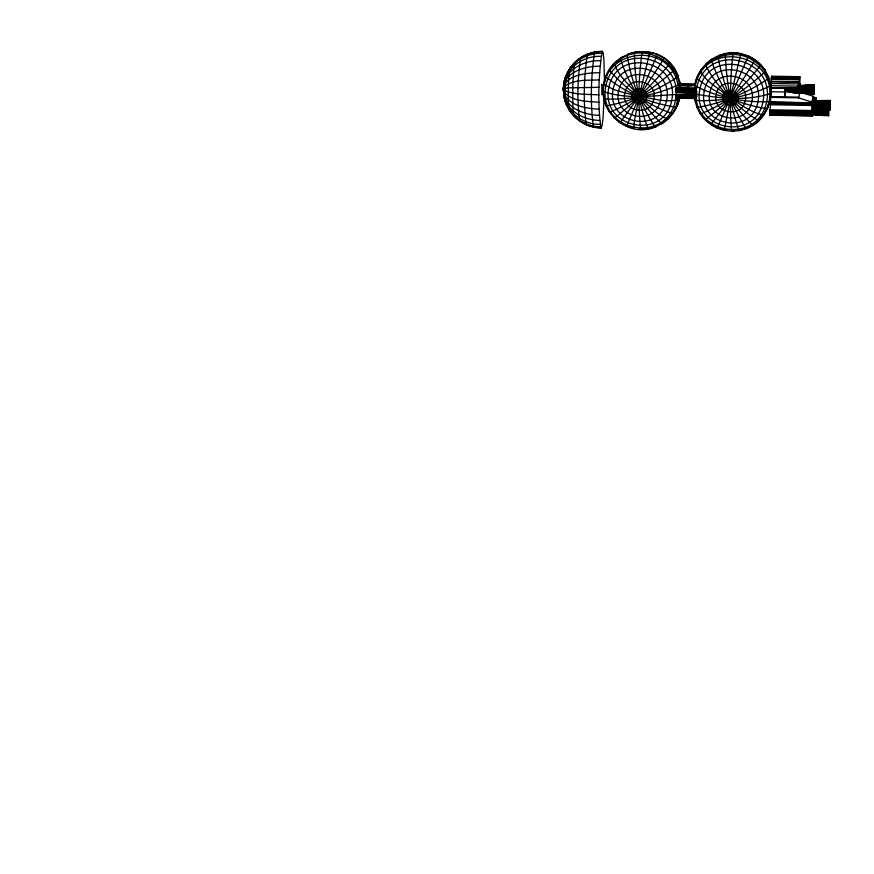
<?xml version="1.0" encoding="UTF-8"?>
<svg xmlns="http://www.w3.org/2000/svg" width="874" height="874" viewBox="0 0 874 874"><rect width="100%" height="100%" fill="white"/><g stroke="black" fill="none" stroke-linecap="round" stroke-linejoin="round"><path stroke-width="1.31" d="M604.284 94.512L603.027 118.394L602.011 125.998L600.951 128.107C597.565 102.968 598.406 76.672 602.088 51.544L603.093 52.549L603.901 59.192L604.469 82.123M812.667 113.664L812.459 115.903L769.95 115.248L771.622 76.202L799.743 76.683L799.852 85.455L799.754 83.5L798.978 88.525L770.781 88.034M785.256 90.907C793.483 89.476 782.864 93.769 785.223 87.924M790.293 90.481L790.347 88.066M792.478 91.464L792.489 89.782M794.269 90.809L794.324 87.946M798.978 88.525L799.743 76.683M799.776 91.082L799.939 86.133M807.401 93.157L807.39 92.24L804.856 92.196L804.965 86.919L809.969 86.887L810.023 85.849L814.186 85.925L814.371 84.778L814.12 94.239L814.186 85.925M809.87 90.23L809.837 91.519L813.989 91.584M824.433 107.699L812.481 107.491L812.252 113.074L769.765 112.331M812.307 111.588L812.263 114.221M812.744 109.916L812.645 106.508L812.47 107.546M815.18 106.879L815.213 105.699M828.486 109.37C828.202 129.396 829.459 96.206 828.486 109.37L815.497 109.272L815.42 112.604L824.248 112.844M815.442 111.49L815.431 113.554L821.779 113.664L821.789 114.581L824.28 114.625L824.411 115.302M815.584 104.301L815.628 103.132M815.682 106.366C814.929 107.218 823.395 105.688 824.641 106.519M812.449 99.975L815.835 99.549L815.77 101.603M816.076 99.319L812.744 99.265L812.907 97.822L816.294 97.954L816.076 106.333L816.25 98.511L815.955 105.022M816.054 102.903L816.032 104.039M816.939 106.89L817.048 102.575L825.832 102.837M821.768 112.801L821.779 111.643L815.431 111.522M827.875 109.884L829.939 109.916L830.191 100.488L825.996 100.499L825.93 101.067L823.461 101.023L823.406 101.832L817.103 101.723L817.059 102.684M784.874 88.296L784.59 96.872L785.912 90.131M798.683 97.757L798.694 97.112L770.486 96.632M803.698 93.245L813.268 96.304L811.848 103.547L815.245 103.635C817.452 99.505 810.46 99.56 811.902 103.569M824.63 106.89L812.591 106.541L812.645 102.793L770.202 102.061M813.268 96.304L813.257 97.003L814.24 96.992L814.306 98.456M788.261 89.585L788.272 88.864L814.033 89.17M788.326 87.52L788.337 91.814L788.501 90.612M814.12 86.854L809.958 86.777L809.936 88.077L791.265 88.023L791.221 89.76L791.243 91.901L792.51 91.923L792.576 92.677L814.022 93.442M792.478 89.814L792.521 87.979M809.837 90.339L809.87 89.104M813.585 100.128C813.344 98.336 813.41 103.361 815.759 100.881M811.859 104.662L815.213 104.716L815.18 105.83L811.837 105.776M815.617 104.181L815.551 106.377M815.846 107.218L815.77 105.317L815.77 107.076M815.901 103.842L815.945 102.728M821.768 111.675L821.888 108.256L829.841 108.321M823.264 104.793L823.232 107.087L812.536 106.89M824.269 110.517L824.237 112.932L828.41 113.008M825.701 106.049L825.722 104.814M770.169 102.149L812.623 102.881L812.285 110.539L769.797 109.796M815.234 104.76L815.245 103.635M815.868 99.592L815.77 100.586L813.476 100.543M815.868 100.739L815.803 101.766L815.518 100.761M824.313 109.305L824.302 110.561L811.64 110.343M825.744 104.858L825.766 103.613L829.907 103.678M789.397 88.121L789.353 90.383L796.411 90.852L796.411 91.792L809.87 92.152L809.87 91.257L796.4 90.929L796.411 89.924L785.169 89.377M791.254 88.897L791.276 88.088M792.5 88.897L792.532 88.045M796.465 87.913L796.4 89.956L814 90.415M807.489 86.854L807.379 92.371L809.848 92.415L809.87 93.365M809.892 89.148L809.903 87.892M770.387 110.353L769.95 115.248M771.076 89.268L770.977 97.025M824.368 108.19L824.335 109.49L811.673 109.272M815.267 103.842L815.497 101.395L815.562 102.007M815.497 109.337L815.54 108.256M815.551 108.365L815.529 106.169M816.021 103.962L815.988 105.099M789.441 87.531L789.408 88.187L788.293 88.165M679.841 89.312C679.601 60.94 643.745 42.859 620.551 59.017C627.925 83.085 643.351 106.519 661.804 123.66C670.675 118.372 676.935 109.283 679.24 99.243C666.523 103.482 652.124 98.03 639.145 96.38C627.368 93.168 614.291 91.53 604.218 84.21L604.021 83.052C610.096 46.114 665.332 39.734 677.918 75.667L674.258 68.423M825.875 101.581L825.788 103.798L817.015 103.645L825.766 103.667M815.945 102.848L815.966 102.608M821.888 108.365L821.942 107.36L828.596 107.327M823.352 102.684L823.406 101.679L825.875 101.723L825.93 100.892L830.071 100.969M812.416 108.387L824.379 108.518L824.608 106.082M718.111 57.116C722.667 82.058 732.379 107.305 746.112 128.609C774.233 119.159 779.641 77.109 754.229 61.256C732.062 44.694 696.054 60.404 694.36 88.318M804.965 87.029L805.02 86.067M807.5 86.963L807.609 85.302L810.264 85.139M688.002 86.013L688.362 84.363M741.032 54.822L741.141 53.631C733.625 52.189 725.802 52.844 718.679 55.685L726.436 53.38M821.997 106.694L821.942 107.502L815.595 107.393M824.422 107.404L824.597 106.278M825.875 102.018L825.93 101.428M812.591 113.948L812.47 114.92L812.328 114.297M815.595 107.546L815.661 106.77M815.945 104.814L815.966 103.689M815.704 113.806L815.497 114.614M815.65 114.581L815.715 113.948M810.034 86.297L810.089 85.171M674.444 69.013L669.724 63.146L663.989 57.924M807.784 85.281L807.554 86.111L797.94 85.958M807.609 93.474L807.674 92.819M805.02 86.22L805.205 85.018L814.251 85.237M799.95 86.286L800.005 85.532M794.542 91.999C797.012 94.884 806.112 92.109 810.089 93.518M789.484 91.792L789.572 91.169M790.522 91.333L790.435 91.999M638.774 128.981L648.759 128.675L655.981 126.632C628.919 139.348 596.92 111.555 604.021 83.052M678.344 97.68L675.864 107.098L672.314 113.522C648.563 105.601 626.265 89.738 609.954 70.794L609.866 69.385L614.695 63.671L620.551 59.017M694.819 88.198C702.314 37.932 779.204 52.069 769.076 101.679C744.047 102.695 717.314 97.342 695.081 85.761L694.775 84.603M602.612 51.315C589.699 51.26 576.381 57.717 569.739 68.926C568.646 75.164 568.581 81.533 568.362 87.848C568.351 95.168 568.002 102.575 569.16 109.84C575.726 120.863 588.169 127.768 600.951 128.107M627.237 55.597C631.039 80.572 640.981 106.147 655.249 127.003L662.656 123.223M725.365 55.062C726.305 80.484 730.675 106.584 739 130.619L746.112 128.609L753.443 124.818M829.939 109.916L830.191 100.488M821.997 106.879L822.117 106.235L828.716 106.235M821.997 114.876L828.476 115.412M815.977 102.422L816.043 103.001M825.996 100.499L817.277 100.663L817.168 101.275L830.016 101.646M564.112 85.007L563.457 89.05L563.927 96.315L565.849 103.34L569.455 110.485L570.077 109.337M807.609 93.3L807.489 93.922L814.065 93.988M805.085 93.256L814.175 94.163M805.085 85.619L800.005 85.718M794.379 92.906L794.488 92.36M790.478 91.759L788.424 91.541M796.52 92.95L791.32 92.262M791.32 92.469L789.528 91.562M564.156 85.477C561.239 101.275 571.257 117.597 585.744 124.032M748.188 55.881C755.092 59.082 761.188 64.064 765.22 70.543C756.469 57.575 741.305 50.67 725.923 53.631M634.458 53.532C634.666 78.9 639.102 105.328 648.158 129.013L648.759 128.675M732.893 54.45C730.194 79.829 729.44 105.787 731.625 131.198L739 130.619L746.746 128.227M564.069 86.57C560.125 107.043 580.434 124.764 600.023 124.37M813.399 100.062L813.683 98.97L812.645 98.948M601.836 94.796L601.825 84.243L602.088 85.313M770.256 97.342L798.486 97.833L799.754 93.354M641.975 52.932C638.588 78.147 637.769 104.345 640.795 129.603L641.276 129.276M740.409 55.313L732.128 90.525L724.262 130.357L731.625 131.198L734.488 130.674M604.786 81.577L607.026 74.465M677.743 102.367L678.847 98.882M661.804 123.66C670.598 117.487 677.426 108.289 679.874 97.735M695.387 83.128C698.118 70.575 707.394 60.011 719.346 55.401M770.507 94.774L770.955 93.365C747.762 101.187 720.056 98.642 696.075 94.086C665.485 92.961 633.213 101.777 603.431 91.508L603.224 90.481M769.076 101.613C766.902 111.26 760.948 119.825 752.689 125.266C734.564 107.655 719.531 84.461 711.414 60.546M564.309 86.537L563.457 89.05L563.927 96.315L566.057 103.788L566.483 103.001L567.685 105.109M601.028 56.362C581.647 55.27 561.578 70.98 563.621 91.508C564.954 108.278 584.859 115.095 599.356 115.313M649.469 53.784L639.145 96.38L634.316 121.311L633.792 128.412L626.614 126.118L621.108 123.081M747.609 57.608L717.204 128.096C707.885 123.955 700.456 116.198 696.72 106.704L696.993 107.469C721.968 103.34 747.401 93.092 768.213 78.682M656.669 56.089L626.614 126.118M754.229 61.256C741.218 83.259 726.807 104.683 710.715 124.523L710.693 124.075M564.32 87.433L563.457 89.05C565.303 110.168 562.561 85.816 564.134 81.959C566.691 69.33 576.075 58.886 587.874 53.991L588.344 55.128M663.279 59.738L643.439 90.12L619.917 122.928L610.303 112.757M699.331 74.235L700.511 72.094M764.674 112.943L768.312 106.42L767.962 105.099M570.372 67.833C565.194 75.754 562.288 85.532 564.123 94.971M628.734 53.882L627.958 54.166C637.419 50.266 648.453 51.38 657.51 54.363M760.019 66.118C744.047 85.991 725.507 104.585 705.045 119.771L701.778 115.313M569.433 70.663C564.56 77.393 562.31 86.056 564.178 94.239M669.069 64.589C652.692 84.101 634.36 102.564 614.247 118.176L614.236 117.64M726.993 130.292L724.262 130.357L717.204 128.096M764.739 72.007C746.156 89.334 723.847 104.214 700.413 114.013L700.205 113.358M824.368 114.986L824.357 115.576L828.585 115.565M821.931 115.062L821.8 114.418L769.786 113.478M825.996 100.696L826.138 101.209M822.117 106.431L822.194 107.163M815.595 114.756L815.464 114.133M830.234 100.739L817.168 101.1L817.103 101.865L823.374 101.974M812.394 115.991L812.307 113.554M823.57 100.772L817.223 100.739M673.788 70.466C654.888 87.422 632.874 102.291 609.615 112.418L606.021 105.131L603.901 97.932M810.023 93.889L809.881 93.201M807.5 93.726L807.412 92.994L804.878 92.95L804.867 92.076M804.976 93.485L810.089 93.157M799.95 93.136L799.819 92.535L790.391 92.251M621.294 57.586L622.201 57.225L616.465 61.781L610.631 67.932M760.631 117.695L763.865 113.893M794.433 92.655L792.5 92.087L792.478 90.612M800.06 85.39L797.853 85.291M677.284 77.13C656.243 91.191 631.104 101.581 606.185 105.896L606.021 105.131M788.359 90.994L788.304 89.913L785.169 89.858M770.311 85.892C747.696 97.014 720.11 101.81 694.928 100.401L694.611 99.505L696.993 107.469M679.393 84.341C656.636 95.168 629.269 100.226 604.098 98.828C595.107 47.764 673.93 38.052 678.563 89.148M769.076 101.679L770.125 100.805M663.322 121.683L665.278 120.142M650.158 52.364L650.485 53.303M767.831 107.939L766.826 108.682C742.015 105.164 717.019 94.228 697.31 78.758L697.037 77.469M764.193 114.483L763.253 115.106C748.69 111.752 736.64 101.581 724.338 93.573C716.298 86.57 705.034 80.965 700.675 70.914M676.979 106.366L675.864 107.098C651.075 103.711 625.86 92.972 606.425 77.218L606.261 75.929M733.439 53.019L734.127 54.024M759.331 120.175L758.479 120.699C737.088 107.415 717.095 87.531 705.526 65.2M672.314 113.522L673.362 112.899M580.249 121.005L579.79 121.267C576.818 100.39 577.528 78.474 580.718 57.618L581.603 58.449M574.48 116.166L573.388 113.729L572.874 107.316L572.721 87.564L573.705 68.806L574.874 62.273L575.627 62.972M701.265 69.461L702.281 68.893M668.523 118.591L667.561 119.104C654.025 113.259 644.335 100.947 633.912 90.885C627.204 82.331 617.295 74.53 614.695 63.671M668.512 63.245L669.724 63.146M642.674 51.5L643.581 52.516M706.116 63.758L712.791 58.744L711.993 59.104M615.438 62.229L616.465 61.781M635.179 52.112L635.802 51.872M686.33 98.369L686.658 88.416M602.088 51.544L594.593 52.156L587.383 54.199C583.887 77.393 583.089 101.723 586.345 124.927L594.014 126.927L593.49 127.243C590.103 102.597 590.933 76.781 594.593 52.156L595.598 53.139M601.552 53.248C586.006 52.986 567.204 63.474 565.653 80.168C565.216 87.039 565.063 93.955 565.511 100.827C571.509 113.686 586.017 120.153 599.651 120.437M600.536 60.765C583.133 59.716 561.217 71.723 563.621 91.508C571.716 101.81 587.153 101.165 599.061 102.302M600.077 66.293C585.591 65.769 562.703 72.072 563.621 90.077C574.513 95.157 587.306 94.021 599.061 94.927M599.695 72.739C586.924 72.739 559.83 74.88 564.265 93.551M811.859 104.814L815.213 104.716M599.389 79.851C587.59 80.594 573.202 78.9 563.686 87.149L564.287 92.458M599.182 87.334L568.362 87.848L563.643 88.602L564.243 91.246M786.425 76.825L799.819 77.054M771.185 77.535L799.349 78.015M771.087 78.496L799.262 78.977M771.021 79.326L799.197 79.807M770.912 81.304L799.109 81.785M770.901 81.861L799.087 82.342M770.835 83.478L799.033 83.959M810.154 84.778L814.371 84.778M807.674 84.931L814.426 85.029M801.436 85.368L807.609 85.488M797.907 85.488L810.089 85.707M678.869 83.871L694.972 84.133M807.543 85.958L810.023 86.002M679.011 84.21L694.83 84.494M770.792 85.696L798.989 86.176M680.048 84.92L694.754 85.171M799.885 86.941L809.98 87.116M807.434 87.913L814.065 87.957M679.983 85.881L692.011 86.089M770.781 87.793L798.967 88.274M785.18 88.875L788.315 88.93M677.121 87.913L695.923 88.241M678.606 88.274L694.71 88.558M677.044 88.274L695.846 88.591M785.18 90.273L789.364 90.295L790.325 91.715M785.191 90.612L788.315 90.667M675.624 88.93L695.77 89.279M785.202 90.83L789.364 90.896L789.408 91.879M804.845 91.257L809.848 91.431L809.837 92.546L814 92.622M788.282 91.355L789.441 92.032M791.221 91.322L794.291 91.497L794.302 92.273M788.304 91.672L791.276 92.294M675.547 89.891L695.704 90.24M785.431 91.846L790.762 91.934M770.551 91.748L784.655 91.989M807.39 92.83L799.808 92.699L799.797 91.857M675.493 91.071L696.982 91.442M675.449 92.382L696.949 92.753M675.427 95.047L696.917 95.419M812.853 98.041L816.218 97.986M815.923 104.607L816.065 105.699L816.338 98.303L812.907 97.822M675.438 96.216L696.928 96.588M812.798 98.533L816.13 98.587M675.482 97.167L695.617 97.517M815.868 99.723L812.536 99.669M812.47 99.756L815.879 99.92L812.35 100.04M675.536 97.833L695.671 98.183M813.486 100.259L815.781 100.291M675.602 98.183L695.802 98.522M817.266 100.86L822.281 100.947M812.055 101.133L815.398 101.187M813.661 101.734L815.398 101.766M812.001 101.745L815.344 101.799M829.961 102.575L823.352 102.575L823.275 104.804L823.253 105.929L829.841 106.125M811.946 102.575L815.289 102.64M770.114 102.542L812.569 103.274M770.06 103.143L812.525 103.875M770.016 103.897L812.481 104.629M816.971 104.694L829.863 104.891M769.972 104.749L812.449 105.492M816.939 105.82L825.722 105.94M811.727 106.453L828.661 106.639M811.771 106.672L824.685 107.043M827.765 107.251L829.83 107.294M827.787 109.097L829.863 109.13M827.82 109.643L829.896 109.676M827.929 109.807L829.994 109.84M821.8 110.485L828.443 110.594M811.618 111.424L828.421 111.828M769.776 111.042L812.263 111.774M811.607 112.451L824.269 112.67L824.248 113.97M811.618 113.358L824.269 113.576L824.269 114.789L828.443 114.855M828.421 114.046L821.768 113.795L821.779 112.713M811.64 114.068L824.302 114.472M811.673 114.549L821.8 114.723M811.727 114.756L828.639 115.16M815.54 115.029L824.357 115.576M769.819 114.374L812.285 115.117M782.044 114.92L801.928 115.27M769.874 114.986L812.328 115.729M599.16 109.184C586.356 108.431 569.269 106.235 563.643 92.841M600.46 126.959L592.998 126.107L585.875 123.857L579.364 120.295M596.494 127.211L601.476 127.79M740.934 53.882L748.133 56.176M798.486 97.833L811.738 102.072M718.504 128.096L724.491 130.007M657.346 54.658L663.945 58.296M711.797 124.676L717.303 127.713M704.925 119.225L709.732 123.267M573.694 115.193L569.761 110.321L566.265 103.678L564.134 96.49M764.936 69.953L768.694 77.207L768.333 76.486L770.792 84.407L771.108 88.143M566.887 74.88C564.571 76.235 563.588 85.423 563.457 89.05L564.353 81.577L564.549 82.32M680.365 86.592L679.743 81.992L680.059 85.641M564.254 96.151L565.74 100.718M677.667 74.945L680.027 82.866M771.622 76.202L771.753 77.065M809.98 93.573L809.892 92.873M677.372 103.525L677.623 104.847M694.71 97.954L694.928 100.401M796.443 92.316L796.465 92.939M804.888 92.786L804.921 93.463M805.249 85.248L805.282 85.914M791.254 91.737L790.304 90.393M796.433 92.48L796.422 91.661L794.28 91.628L794.28 90.721M815.595 101.471L815.584 102.629M815.442 113.423L815.453 114.297M799.786 90.994L799.786 91.989M815.617 102.203L815.595 103.416M815.213 106.595L815.213 107.382M605.857 85.641C596.745 130.761 665.496 145.838 675.515 100.641C684.735 55.433 615.809 40.324 605.857 85.641M608.883 87.291C599.859 127.538 663.508 141.468 671.636 100.794C680.748 60.481 616.946 46.519 608.883 87.291M613.166 89.082C605.485 123.354 659.673 135.219 666.589 100.586C674.335 66.282 620.048 54.396 613.166 89.082M618.563 90.972C612.521 117.914 655.139 127.243 660.569 100.007C666.654 73.034 623.97 63.693 618.563 90.972M624.866 92.862C620.245 111.151 650.595 117.761 653.818 99.09C658.45 80.79 628.067 74.17 624.866 92.862M631.815 94.687C629.455 104.017 644.936 107.393 646.574 97.866C648.945 88.525 633.453 85.16 631.815 94.687M696.829 87.203C687.609 132.455 756.502 147.389 766.607 102.214C775.937 56.876 706.869 41.908 696.829 87.203M699.954 88.853C690.842 129.221 754.623 143.03 762.816 102.378C772.026 61.945 708.104 48.103 699.954 88.853M704.346 90.656C696.578 125.015 750.875 136.781 757.856 102.171C765.69 67.757 711.272 55.969 704.346 90.656M709.819 92.535C703.701 119.563 746.418 128.817 751.891 101.592C758.053 74.541 715.271 65.277 709.819 92.535M716.177 94.436C711.512 112.768 741.928 119.345 745.183 100.674C749.859 82.32 719.422 75.732 716.177 94.436M723.169 96.26C720.799 105.612 736.301 108.966 737.962 99.439C740.344 90.088 724.83 86.734 723.169 96.26"/></g></svg>
